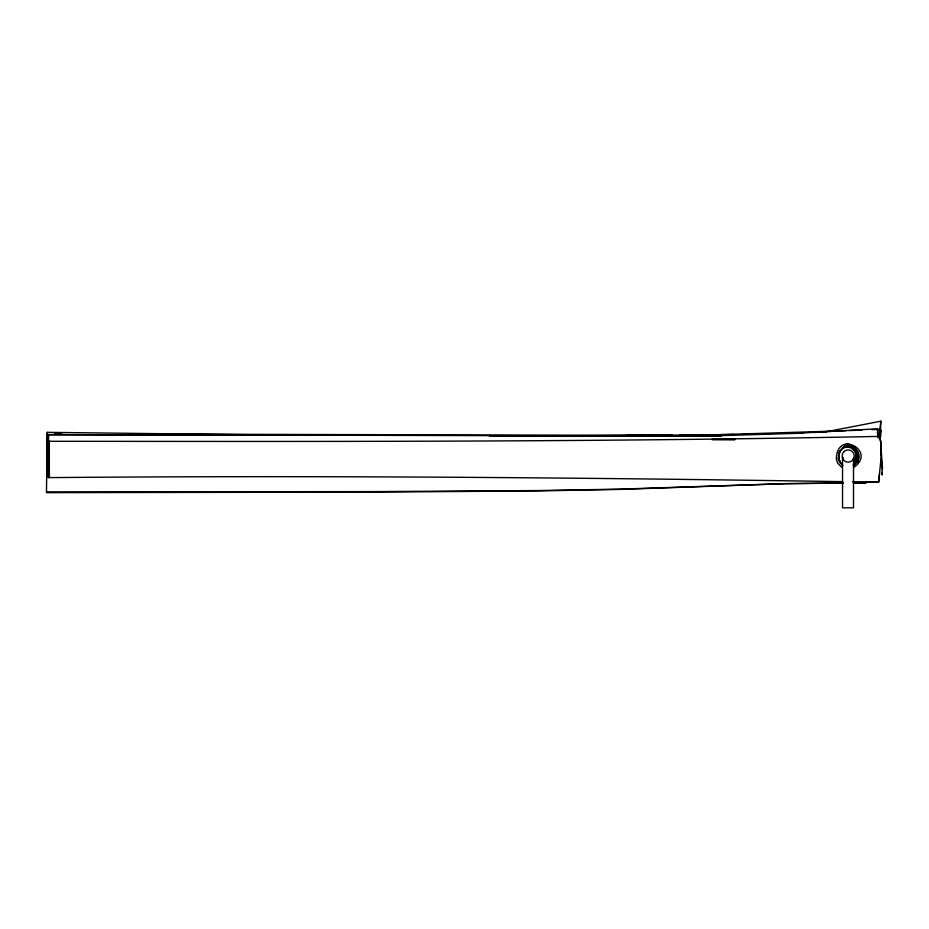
<?xml version="1.0" encoding="UTF-8"?>
<svg xmlns="http://www.w3.org/2000/svg" width="929" height="929" viewBox="0 0 929 929"><rect width="100%" height="100%" fill="white"/><g stroke="black" fill="none" stroke-linecap="round" stroke-linejoin="round"><path stroke-width="1.39" d="M47.24 457.184L47.309 433.204L46.45 492.66L373.458 492.126L538.158 490.93L620.584 489.409L785.725 483.649L843.091 483.045L785.725 483.649L620.572 489.118L538.158 490.547L373.47 491.604L46.462 491.905M291.241 435.236L47.379 432.345L47.379 475.578L47.913 434.795L210.964 435.109M721.218 436.177L48.459 434.575L48.424 461.399M47.472 457.927L47.832 434.784L48.401 477.912L48.459 434.575M46.973 455.837L47.089 447.627M47.182 441.252L47.379 432.345M856.643 454.838L856.526 458.972L854.425 463.466M879.368 439.011L879.078 429.395L871.936 429.674M881.749 462.537L882.236 474.882L882.097 472.362M836.367 459.054C836.599 428.954 877.115 451.053 854.03 467.206M881.133 455.315L880.889 441.101L879.089 436.398C602.456 442.065 325.731 441.565 49.051 441.275L48.494 472.187L48.424 465.696M853.066 465.243C858.442 461.574 860.173 458.032 857.873 452.365C850.372 439.974 839.131 450.042 848.711 445.932M880.123 439.881L880.878 421.197L822.513 432.484M879.763 429.976L880.878 421.197M879.473 473.755L878.695 482.186L865.7 482.046M855.655 459.019C857.258 453.898 854.622 447.941 850.256 445.688M854.912 460.621L856.201 454.966M880.262 433.088L880.947 430.173L880.576 437.176M839.584 450.902C837.459 455.721 838.481 461.771 842.638 465.162M857.699 462.421C860.115 456.209 858.001 449.601 852.462 446.35M838.864 455.082L840.025 451.192L842.046 448.359M839.05 454.409L838.968 458.984M857.757 458.659L856.503 462.363L854.157 465.29M855.551 459.332L856.085 457.823M855.644 459.123L856.19 457.625M854.808 460.726L855.388 459.716M838.33 459.216C838.457 454.049 840.594 448.602 845.32 446.64M842.139 448.324L844.937 446.396M878.369 429.86L879.078 429.395M841.732 449.055C847.608 444.666 856.236 448.44 856.178 455.791M846.249 446.025L851.951 446.21M848.7 443.772L844.438 444.666M843.544 446.686C850 443.981 855.574 449.706 856.19 455.245M797.697 433.402L803.48 433.053M813.618 432.449L826.636 431.66M829.527 431.486L832.419 431.311M803.202 432.995L793.169 433.378M814.64 432.473L826.09 431.939M846.203 430.708L711.277 434.888L542.803 435.898M849.06 430.591L861.926 430.081M723.946 435.225L734.073 434.993M762.988 434.319L770.222 434.157M734.177 434.482L679.68 435.236M742.805 434.319L770.153 433.808M672.526 435.318L542.722 436.142L554.137 436.166M734.92 439.382L711.846 439.533L734.734 439.812M489.397 436.015L593.596 436.166M843.195 457.614L842.533 457.614L842.533 507.803L853.507 507.803L853.507 457.614M129.688 434.052L671.737 435.411M208.015 435.19L278.793 435.236M542.896 435.864L627.063 436.015L489.478 435.794M210.883 435.202L225.306 435.236M672.503 435.631L626.761 435.364L671.737 435.794M665.977 436.166L626.82 435.91L710.987 435.922L794.818 433.39L877.324 428.803L877.951 437.71M842.615 481.64C578.244 477.518 313.816 475.3 49.411 477.611L49.051 441.275M852.729 481.71L878.706 481.896L880.924 459.251L881.191 446.454M224.76 435.236L207.457 435.062M128.574 434.203L138.607 434.307M54.567 433.297L61.813 433.39M845.738 446.373L850.07 446.454M838.318 458.682L839.491 462.212L842.742 465.313M841.709 467.241L837.598 463.176L836.448 459.332M842.452 464.86L840.141 462.085L838.922 458.647M852.16 446.35L855.144 448.242L857.618 451.366L858.802 454.606M850.337 445.363C853.902 447.244 856.004 450.913 856.643 454.815M854.053 447.534L856.422 450.844L857.734 457.335M838.748 458.798L840.164 462.328M880.123 438.952L881.075 445.177M877.429 432.624L877.986 436.549M882.55 468.878L881.145 449.624M882.12 472.513L882.283 474.707M881.215 458.787L881.702 466.381M881.215 458.589L881.691 466.242M881.122 449.741L881.366 453.863M844.322 451.366L842.986 452.992A6.178 6.178 0 0 0 842.986 459.089L844.322 460.714A5.934 5.934 0 0 0 852.032 460.714L853.379 459.089A6.178 6.178 0 0 0 853.379 452.992L852.032 451.366A5.934 5.934 0 0 0 844.322 451.366M866.049 482.825L853.136 482.941L866.06 482.813"/></g></svg>
